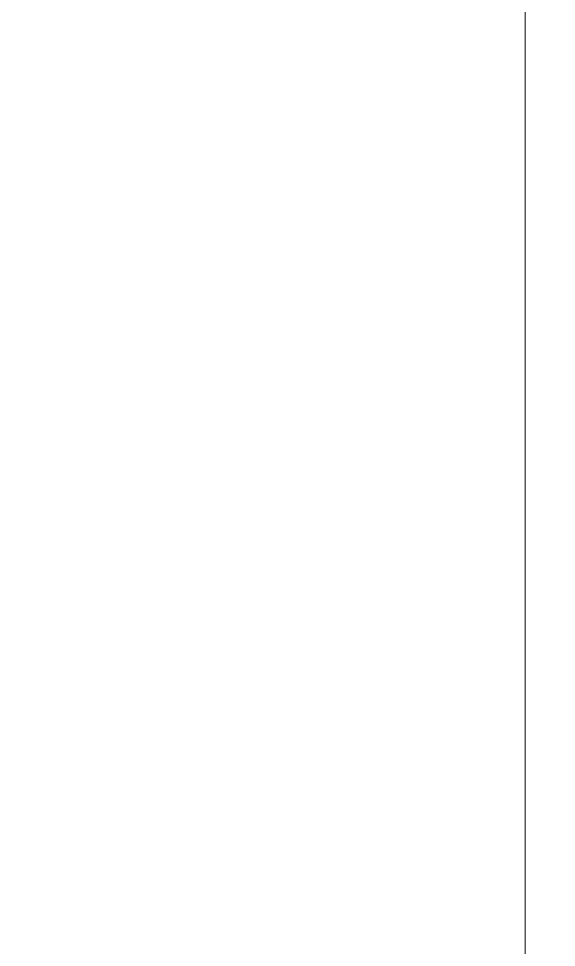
# Model space of a CAD drawing. Header units: inches. Extents: x -4169 to -1846, y 9706 to 12377.
# Drawn here: x -3480.638 to -3480.012, y 10966.455 to 10967.537 of the extents above; entities that cross this region are included whole.
import ezdxf

# ---------------------------------------------------------------- set-up
doc = ezdxf.new("R2010")
doc.units = ezdxf.units.IN
doc.header["$MEASUREMENT"] = 0
doc.layers.add('A-WALL', color=113, linetype='Continuous', lineweight=18)
doc.layers.add('A-WALL-PATT-4', color=111, linetype='Continuous', lineweight=9)
pattern_1 = [(0, (0, 0), (20.48, 5.12), [0.845, -14.515, 0.845, -14.515, -81.92]), (0, (0, 0), (20.48, 5.12), [-30.72, 0.845, -29.875, 0.845, -14.515, -35.84]), (0, (0, 0), (20.48, 5.12), [-76.8, 0.845, -9.395, 0.845, -24.755]), (120, (7.68, 2.56), (-14.67405, 15.1762003), [0.845, -14.515, 0.845, -14.515, -81.92]), (120, (7.68, 2.56), (-14.67405, 15.1762003), [-30.72, 0.845, -29.875, 0.845, -14.515, -35.84]), (120, (7.68, 2.56), (-14.67405, 15.1762003), [-76.8, 0.845, -9.395, 0.845, -24.755]), (240, (10.24, 12.8), (-5.80595, -20.2962003), [0.845, -14.515, 0.845, -14.515, -81.92]), (240, (10.24, 12.8), (-5.80595, -20.2962003), [-30.72, 0.845, -29.875, 0.845, -14.515, -35.84]), (240, (10.24, 12.8), (-5.80595, -20.2962003), [-76.8, 0.845, -9.395, 0.845, -24.755])]

msp = doc.modelspace()

# ---------------------------------------------------------------- hatches: boundary and pattern name
at = {"layer": 'A-WALL-PATT-4'}
h = msp.add_hatch(dxfattribs=at)
h.set_pattern_fill('FP_1', color=256, style=0, pattern_type=2)
h.set_pattern_definition(pattern_1)
h.paths.add_polyline_path([(-3498.6737, 10967.4644), (-3480.0487, 10967.4644), (-3480.0487, 10968.0894), (-3498.6737, 10968.0894)], flags=0)
h = msp.add_hatch(dxfattribs=at)
h.set_pattern_fill('FP_1', color=256, style=0, pattern_type=2)
h.set_pattern_definition(pattern_1)
h.paths.add_polyline_path([(-3479.5487, 10708.2894), (-3479.5487, 10968.0894), (-3480.0487, 10968.0894), (-3480.0487, 10708.2894)], flags=0)
h = msp.add_hatch(dxfattribs=at)
h.set_pattern_fill('FP_1', color=256, style=0, pattern_type=2)
h.set_pattern_definition(pattern_1)
h.paths.add_polyline_path([(-3480.6283, 10708.9144), (-3480.0487, 10708.9144), (-3480.0487, 10967.4644), (-3480.6737, 10967.4644), (-3480.6737, 10708.9144)], flags=0)

# ---------------------------------------------------------------- linework, layer by layer
at = {"layer": 'A-WALL'}
msp.add_line((-3480.0487, 10708.2894), (-3480.0487, 10968.0894), dxfattribs=at)

doc.saveas('drawing.dxf')
